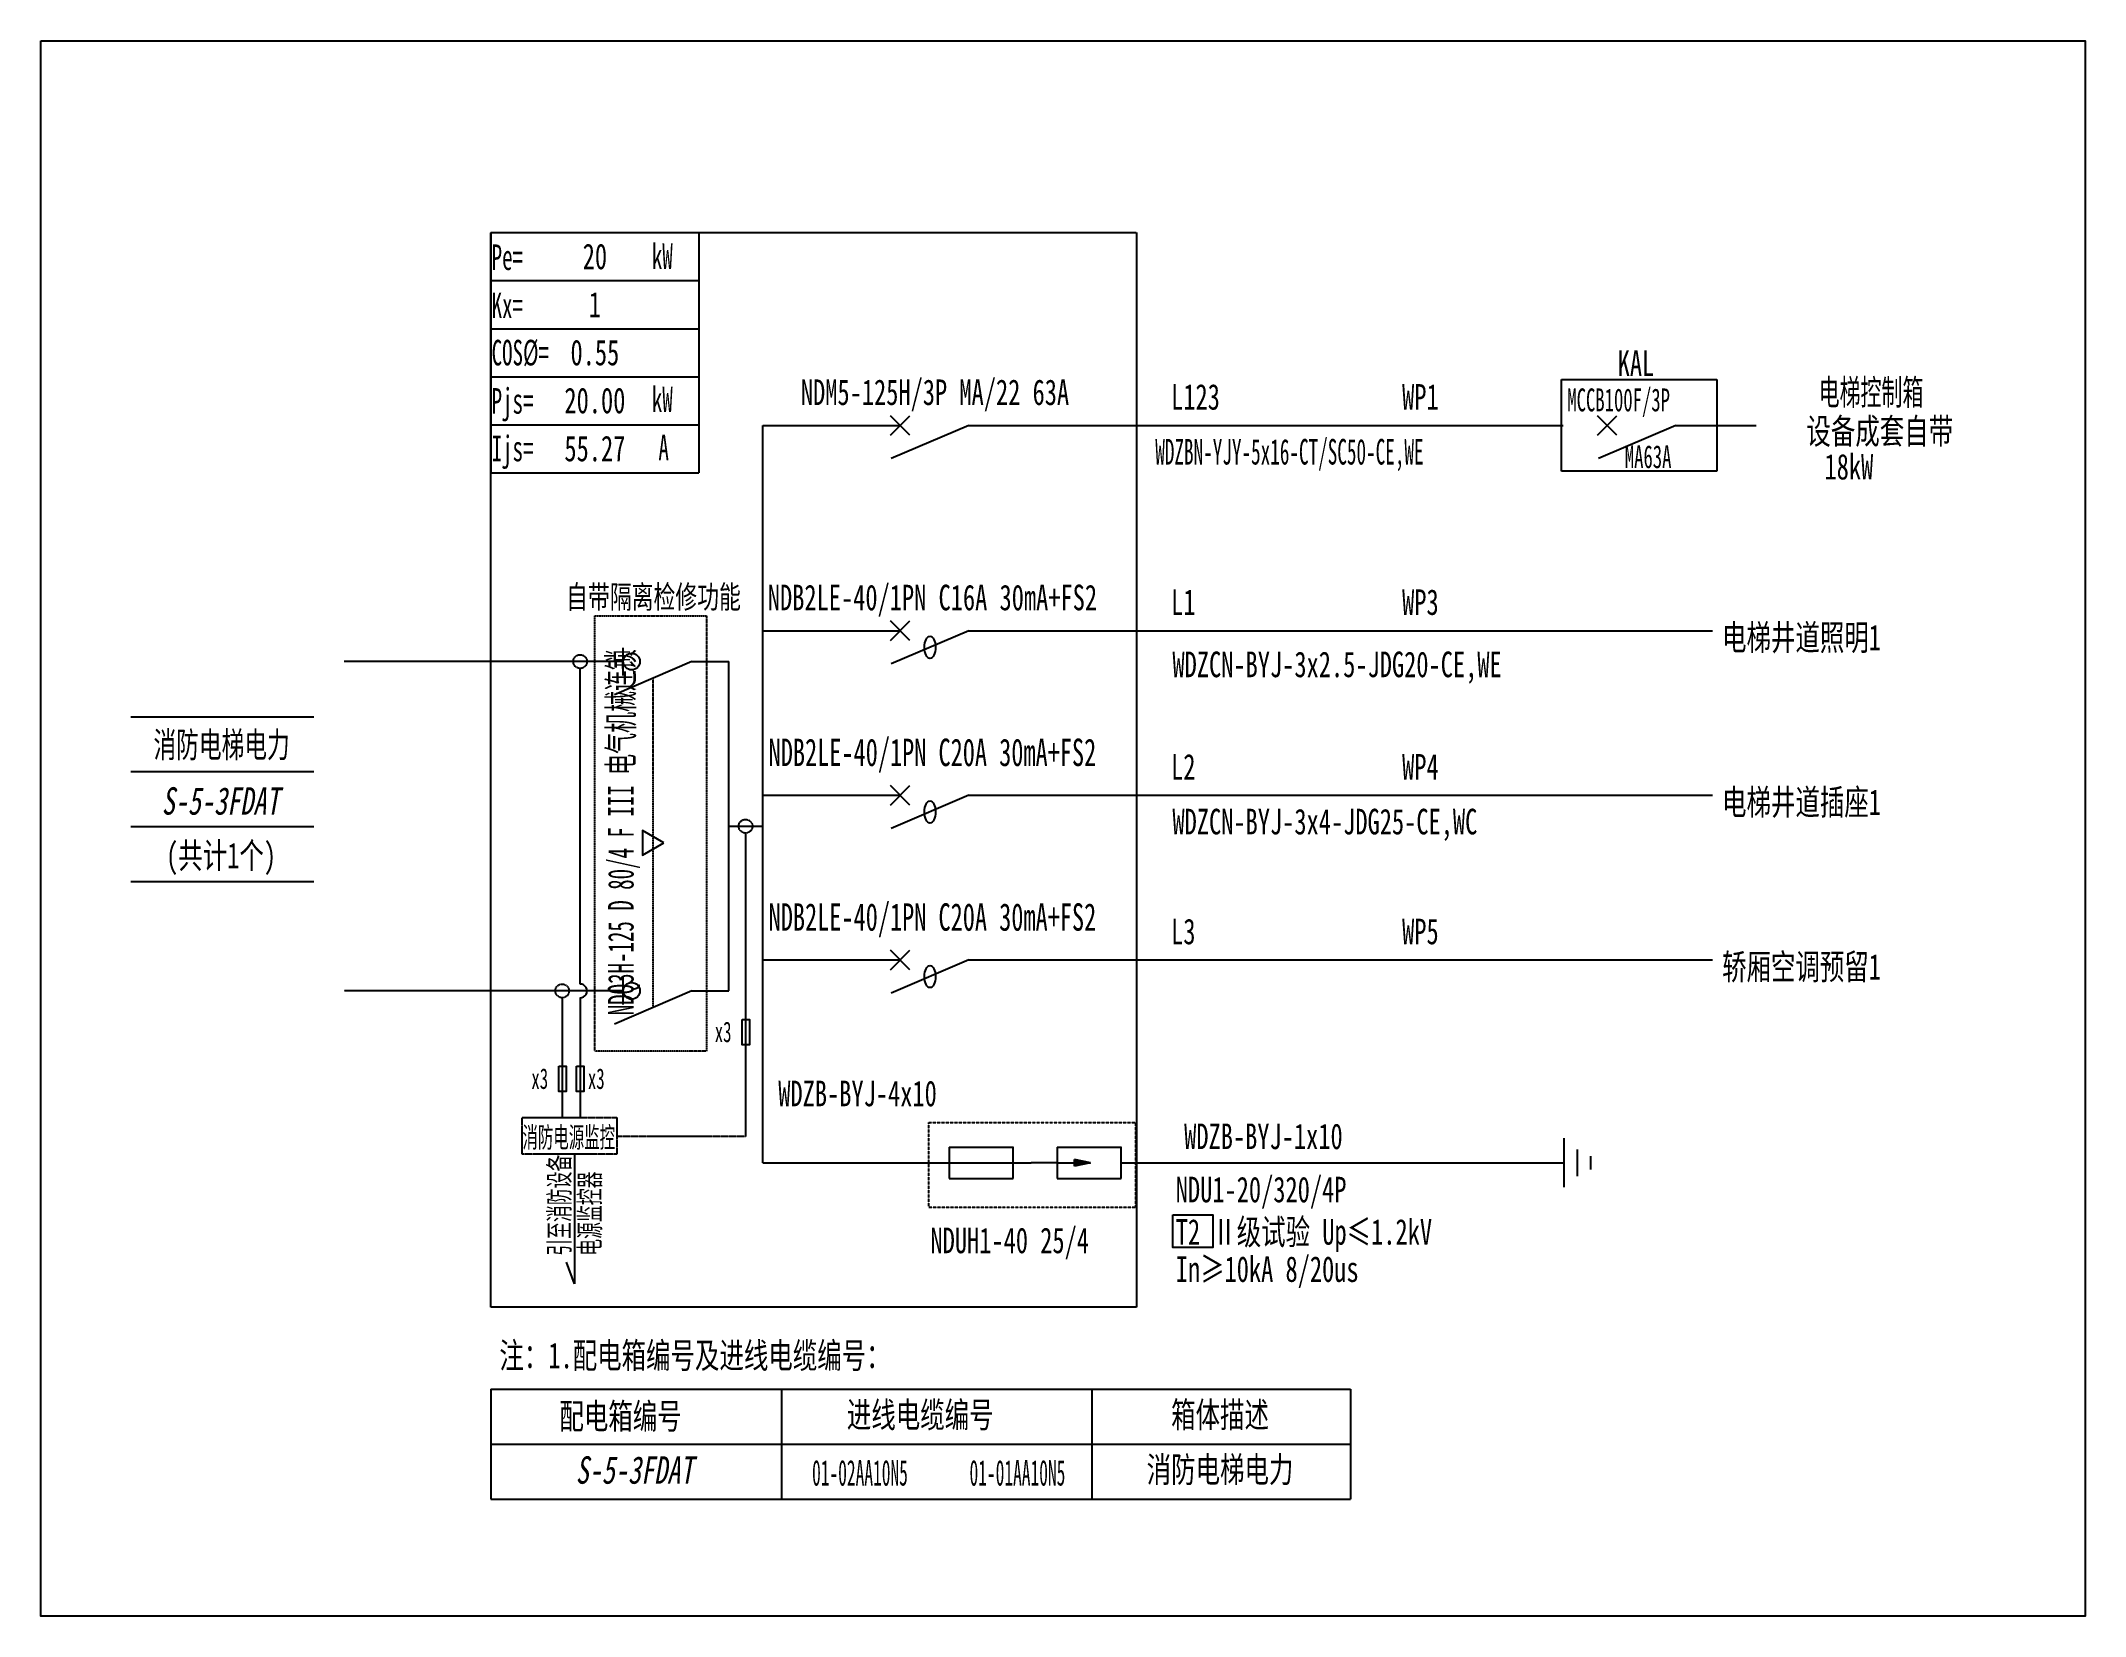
# Model space of a CAD drawing. Extents: x 382252 to 384728, y 326392 to 328301.
import ezdxf
from ezdxf.enums import TextEntityAlignment as Align

# ---------------------------------------------------------------- set-up
doc = ezdxf.new("R2010")
doc.units = 0
doc.header["$MEASUREMENT"] = 0
for name, pattern in [('_点划线L', [1.9, 1.5, -0.17, 0.06, -0.17]), ('DASH', [0.35, 0.25, -0.1]), ('DASHED', [0.75, 0.5, -0.25]), ('DASHED2', [0.375, 0.25, -0.125])]:
    doc.linetypes.add(name, pattern=pattern)
for name, color, linetype in [('D_E_Eqpm(强电设备)', 100, 'Continuous'), ('D_E_Eqpm（强电设备）', 100, 'Continuous'), ('D_E_Text(强电文字)', 51, 'Continuous'), ('D_E_Text（强电文字）', 51, 'Continuous'), ('D_E_Wire(强电线缆)', 10, 'Continuous'), ('D_E_WireEm（强电应急照明线缆）', 10, 'DASHED'), ('D_E_Wire（强电线缆）', 10, 'Continuous'), ('D_T_TableDim（表格尺寸）', 255, 'Continuous'), ('E_E_Text（强电文字）', 51, 'Continuous'), ('系统图', 220, 'Continuous')]:
    doc.layers.add(name, color=color, linetype=linetype)
doc.styles.add('$1$电气', font='', dxfattribs={"width": 0.7})
doc.styles.add('$1$电气箱', font='simhei.ttf', dxfattribs={"width": 0.8, "oblique": 10})
doc.styles.add('电气', font='', dxfattribs={"width": 0.7})
doc.styles.add('电气箱', font='simhei.ttf', dxfattribs={"width": 0.8, "oblique": 10})
doc.styles.get('$1$电气').set_extended_font_data('SimSun')
doc.styles.get('电气').set_extended_font_data('SimSun')

msp = doc.modelspace()

# ---------------------------------------------------------------- linework, layer by layer
at = {"linetype": 'DASHED'}
for p, q in [((382796.7, 326766.8, 0), (382796.7, 328068.7, 0)), ((382796.7, 328068.7, 0), (383578.9, 328068.7, 0)), ((383578.9, 328068.7, 0), (383578.9, 326766.8, 0)), ((383578.9, 326766.8, 0), (382796.7, 326766.8, 0))]:
    msp.add_line(p, q, dxfattribs=at)
at = {"linetype": 'DASHED2', "elevation": 0}
msp.add_lwpolyline([(383327.6, 326990.7), (383578, 326990.7), (383578, 326887.5), (383327.6, 326887.5)], close=True, dxfattribs=at)
at = {"layer": 'D_E_Eqpm(强电设备)'}
for p, q in [((383352.1, 326960.7, 0), (383430, 326960.7, 0)), ((383352.1, 326960.7, 0), (383352.1, 326922.9, 0)), ((383429.8, 326922.9, 0), (383429.8, 326960.7, 0)), ((383482.9, 326941.8, 0), (383451.5, 326941.8, 0)), ((383482.9, 326960.7, 0), (383560.9, 326960.7, 0)), ((383482.9, 326960.7, 0), (383482.9, 326922.9, 0)), ((383482.9, 326941.8, 0), (383523.3, 326941.8, 0)), ((383523.3, 326941.8, 0), (383503.8, 326945.8, 0)), ((383503.8, 326937.8, 0), (383503.8, 326945.8, 0)), ((383523.3, 326941.8, 0), (383503.8, 326937.8, 0)), ((383560.6, 326922.9, 0), (383560.6, 326960.7, 0)), ((383352.1, 326922.9, 0), (383429.8, 326922.9, 0)), ((383482.9, 326922.9, 0), (383560.6, 326922.9, 0))]:
    msp.add_line(p, q, dxfattribs=at)
msp.add_solid([(383503.8, 326937.8, 0), (383523.3, 326941.8, 0), (383503.8, 326945.8, 0)], dxfattribs=at)
at = {"layer": 'D_E_Eqpm（强电设备）'}
for p, q in [((384094, 327890.6, 0), (384282.4, 327890.6, 0)), ((384094, 327779.7, 0), (384094, 327890.6, 0)), ((384282.4, 327890.6, 0), (384282.4, 327779.7, 0)), ((383280.8, 327823.4, 0), (383304.3, 327846.9, 0)), ((383304.3, 327823.4, 0), (383280.8, 327846.9, 0)), ((383375.7, 327835.1, 0), (383281.9, 327794.9, 0)), ((384137.6, 327823.4, 0), (384161.2, 327846.9, 0)), ((384161.2, 327823.4, 0), (384137.6, 327846.9, 0)), ((384232.5, 327835.1, 0), (384138.7, 327794.9, 0)), ((384282.4, 327779.7, 0), (384094, 327779.7, 0)), ((383280.8, 327574.7, 0), (383304.3, 327598.2, 0)), ((383304.3, 327574.7, 0), (383280.8, 327598.2, 0)), ((383375.7, 327586.4, 0), (383281.9, 327546.2, 0)), ((382957.2, 327532.3, 0), (382957.2, 327565.6, 0)), ((383040.4, 327549, 0), (382946.5, 327508.7, 0)), ((383280.8, 327375.2, 0), (383304.3, 327398.7, 0)), ((383304.3, 327375.2, 0), (383280.8, 327398.7, 0)), ((383375.7, 327387, 0), (383281.9, 327346.7, 0)), ((383280.8, 327175.7, 0), (383304.3, 327199.2, 0)), ((383304.3, 327175.7, 0), (383280.8, 327199.2, 0)), ((383375.7, 327187.5, 0), (383281.9, 327147.2, 0)), ((382957.2, 327133.4, 0), (382957.2, 327166.6, 0)), ((383040.4, 327150, 0), (382946.5, 327109.8, 0))]:
    msp.add_line(p, q, dxfattribs=at)
at = {"layer": 'D_E_Eqpm（强电设备）', "linetype": 'DASH'}
msp.add_line((382993.4, 327129.9, 0), (382993.4, 327528.9, 0), dxfattribs=at)
at = {"layer": 'D_E_Eqpm（强电设备）', "elevation": 0}
msp.add_lwpolyline([(383006.3, 327329.4), (382980.6, 327344.2), (382980.6, 327314.6)], close=True, dxfattribs=at)
at = {"layer": 'D_E_Eqpm（强电设备）'}
for centre in [(382967.3, 327549, 0), (382967.3, 327150, 0)]:
    msp.add_circle(centre, 10.1, dxfattribs=at)
for centre in [(383328.8, 327566.3, 0), (383328.8, 327366.8, 0), (383328.8, 327167.4, 0)]:
    msp.add_ellipse(centre, major_axis=(0, 13.4), ratio=0.500475, dxfattribs=at)
at = {"layer": 'D_E_Text（强电文字）'}
for p, q in [((382796.7, 328068.7, 0), (383048.9, 328068.7, 0)), ((382796.7, 328068.7, 0), (382796.7, 327777.8, 0)), ((383048.9, 328068.7, 0), (383048.9, 327777.8, 0)), ((382796.7, 328010.5, 0), (383048.9, 328010.5, 0)), ((382796.7, 327952.3, 0), (383048.9, 327952.3, 0)), ((382796.7, 327894.1, 0), (383048.9, 327894.1, 0)), ((382796.7, 327836, 0), (383048.9, 327836, 0)), ((382796.7, 327777.8, 0), (383048.9, 327777.8, 0))]:
    msp.add_line(p, q, dxfattribs=at)
at = {"layer": 'D_E_Text（强电文字）', "elevation": 0}
msp.add_lwpolyline([(383623.2, 326878.8), (383671.4, 326878.8), (383671.4, 326839.2), (383623.2, 326839.2)], close=True, dxfattribs=at)
at = {"layer": 'D_E_Wire(强电线缆)'}
for p, q in [((383126.4, 327835.1, 0), (383292.6, 327835.1, 0)), ((383375.7, 327835.1, 0), (384096.2, 327835.1, 0)), ((384232.5, 327835.1, 0), (384330.1, 327835.1, 0)), ((383126.4, 327586.4, 0), (383292.6, 327586.4, 0)), ((383375.7, 327586.4, 0), (384276.9, 327586.4, 0)), ((383126.4, 327387, 0), (383292.6, 327387, 0)), ((383375.7, 327387, 0), (384276.9, 327387, 0)), ((383126.4, 327187.5, 0), (383292.6, 327187.5, 0)), ((383375.7, 327187.5, 0), (384276.9, 327187.5, 0))]:
    msp.add_line(p, q, dxfattribs=at)
at = {"layer": 'D_E_WireEm（强电应急照明线缆）'}
msp.add_line((382957.2, 327150, 0), (382618.9, 327150, 0), dxfattribs=at)
at = {"layer": 'D_E_Wire（强电线缆）'}
for p, q in [((383126.4, 326941.8, 0), (383126.4, 327835.1, 0)), ((382957.2, 327549, 0), (382618.9, 327549, 0)), ((382904.9, 327158.3, 0), (382904.9, 327540.7, 0)), ((383040.4, 327549, 0), (383085.2, 327549, 0)), ((383085.2, 327150, 0), (383085.2, 327549, 0)), ((383085.2, 327349.5, 0), (383125.5, 327349.5, 0)), ((383105.4, 327341.2, 0), (383105.4, 326973.6, 0)), ((382883.2, 327141.7, 0), (382883.2, 326996.5, 0)), ((382904.8, 327141.7, 0), (382904.8, 326996.5, 0)), ((383040.4, 327150, 0), (383085.2, 327150, 0)), ((384097.2, 326912.3, 0), (384097.2, 326971.4, 0)), ((382898.1, 326952.2, 0), (382898.1, 326794.9, 0)), ((383126.4, 326941.8, 0), (383451.5, 326941.8, 0)), ((383560.6, 326941.8, 0), (384097.2, 326941.8, 0)), ((384113.4, 326925.7, 0), (384113.4, 326958, 0)), ((384129.5, 326933.7, 0), (384129.5, 326949.9, 0)), ((382898.1, 326794.9, 0), (382888.2, 326821.4, 0))]:
    msp.add_line(p, q, dxfattribs=at)
at = {"layer": 'D_E_Wire（强电线缆）', "linetype": '_点划线L'}
msp.add_line((383105.4, 326973.6, 0), (382949.4, 326973.6, 0), dxfattribs=at)
at = {"layer": 'D_E_Wire（强电线缆）', "linetype": 'DASH', "elevation": 0}
msp.add_lwpolyline([(382922.9, 327604.4), (383058.1, 327604.4), (383058.1, 327076.9), (382922.9, 327076.9)], close=True, dxfattribs=at)
at = {"layer": 'D_E_Wire（强电线缆）', "elevation": 0}
for points in [[(383101.3, 327115.5), (383110, 327115.5), (383110, 327084.8), (383101.3, 327084.8)], [(382879.1, 327058.7), (382887.8, 327058.7), (382887.8, 327028.1), (382879.1, 327028.1)], [(382900.7, 327058.7), (382909.5, 327058.7), (382909.5, 327028.1), (382900.7, 327028.1)]]:
    msp.add_lwpolyline(points, close=True, dxfattribs=at)
at = {"layer": 'D_E_Wire（强电线缆）', "linetype": '_点划线L', "elevation": 0}
msp.add_lwpolyline([(382834.5, 326996.5), (382949.4, 326996.5), (382949.4, 326952.2), (382834.5, 326952.2)], close=True, dxfattribs=at)
at = {"layer": 'D_E_Wire（强电线缆）', "linetype": '_点划线L'}
for centre in [(382904.9, 327549, 0), (383105.4, 327349.5, 0), (382883.2, 327150, 0)]:
    msp.add_circle(centre, 8.31, dxfattribs=at)
at = {"layer": 'D_E_Wire（强电线缆）'}
msp.add_arc((382904.9, 327150, 0), 8.31, 269.5766, 90, dxfattribs=at)
at = {"layer": 'D_T_TableDim（表格尺寸）', "color": 255}
for p, q in [((382360.6, 327482.2, 0), (382582.2, 327482.2, 0)), ((382360.6, 327415.7, 0), (382582.2, 327415.7, 0)), ((382360.6, 327349.2, 0), (382582.2, 327349.2, 0)), ((382360.6, 327349.2, 0), (382582.2, 327349.2, 0)), ((382360.6, 327349.2, 0), (382582.2, 327349.2, 0)), ((382360.6, 327349.2, 0), (382582.2, 327349.2, 0)), ((382360.6, 327349.2, 0), (382582.2, 327349.2, 0)), ((382360.6, 327282.7, 0), (382582.2, 327282.7, 0))]:
    msp.add_line(p, q, dxfattribs=at)
at = {"layer": 'D_T_TableDim（表格尺寸）', "ltscale": 3.5}
for p, q in [((382796.7, 326667.3, 0), (383838.3, 326667.3, 0)), ((382796.7, 326667.3, 0), (382796.7, 326534.3, 0)), ((383148.9, 326667.3, 0), (383148.9, 326534.3, 0)), ((383524.9, 326667.3, 0), (383524.9, 326534.3, 0)), ((383838.3, 326667.3, 0), (383838.3, 326534.3, 0)), ((382796.7, 326600.8, 0), (383838.3, 326600.8, 0)), ((382796.7, 326600.8, 0), (383838.3, 326600.8, 0)), ((383148.9, 326600.8, 0), (383148.9, 326534.3, 0)), ((383524.9, 326600.8, 0), (383524.9, 326534.3, 0)), ((382796.7, 326534.3, 0), (383838.3, 326534.3, 0))]:
    msp.add_line(p, q, dxfattribs=at)
at = {"layer": '系统图', "ltscale": 9973.992009}
msp.add_lwpolyline([(382251.5, 328301), (384728.5, 328301), (384728.5, 326392.5), (382251.5, 326392.5)], close=True, dxfattribs=at)

# ---------------------------------------------------------------- texts
at = {"layer": 'D_E_Text(强电文字)', "style": '电气', "width": 0.7}
for s, p in [('WDZB-BYJ-4x10', (383145, 327010.2, 0)), ('WDZB-BYJ-1x10', (383636.8, 326958.3, 0)), ('T2 Ⅱ级试验 Up≤1.2kV ', (383626.6, 326842.5, 0)), ('In≥10kA 8/20us', (383626.6, 326797.4, 0))]:
    msp.add_text(s, height=31.031, dxfattribs=at).set_placement(p)
at = {"layer": 'D_E_Text(强电文字)', "color": 51, "true_color": 0xffff7f, "style": '电气', "width": 0.7}
msp.add_text('NDU1-20/320/4P', height=31.031, dxfattribs=at).set_placement((383626.6, 326893.8, 0))
at = {"layer": 'D_E_Text（强电文字）', "linetype": 'Continuous', "style": '电气', "width": 0.6}
for s, height, p in [('Pe=', 31.03, (382797.7, 328023.4, 0)), ('kW', 31.03, (382991.8, 328024.5, 0)), ('Kx=', 31.03, (382797.7, 327965.1, 0)), ('COS%%C=', 31.03, (382797.7, 327907.8, 0)), ('Pjs=', 31.03, (382797.7, 327849.3, 0)), ('kW', 31.03, (382991.8, 327851.2, 0)), ('Ijs=', 31.03, (382797.7, 327791.7, 0)), ('A', 31, (382999.8, 327793, 0))]:
    msp.add_text(s, height=height, dxfattribs=at).set_placement(p)
at = {"layer": 'D_E_Text（强电文字）', "style": '电气'}
for s, height, width, p in [('KAL', 31.03, 0.7, (384162.1, 327894.9, 0)), ('L123', 31.03, 0.7, (383621, 327854.2, 0)), ('WP1', 31.03, 0.7, (383900.9, 327854.2, 0)), ('MCCB100F/3P', 27.706, 0.6, (384101.1, 327852.2, 0)), ('电梯控制箱', 31.03, 0.6, (384405.6, 327859.8, 0)), ('设备成套自带', 31.03, 0.7, (384390.8, 327812.6, 0)), ('WDZBN-YJY-5x16-CT/SC50-CE,WE', 31.031, 0.55, (383601.8, 327787.7, 0)), ('18kW', 31.03, 0.7, (384412.7, 327769.6, 0)), ('自带隔离检修功能', 27.71, 0.7, (382888, 327613.5, 0)), ('L1', 31.03, 0.7, (383621, 327605.5, 0)), ('WP3', 31.03, 0.7, (383900.9, 327605.5, 0)), ('电梯井道照明1', 31.03, 0.7, (384288.6, 327562.7, 0)), ('WDZCN-BYJ-3x2.5-JDG20-CE,WE', 31.031, 0.7, (383622.6, 327530.1, 0)), ('L2', 31.03, 0.7, (383621, 327406, 0)), ('WP4', 31.03, 0.7, (383900.9, 327406, 0)), ('电梯井道插座1', 31.03, 0.7, (384288.6, 327363.2, 0)), ('WDZCN-BYJ-3x4-JDG25-CE,WC', 31.031, 0.7, (383622.6, 327339.6, 0)), ('L3', 31.03, 0.7, (383621, 327206.5, 0)), ('WP5', 31.03, 0.7, (383900.9, 327206.5, 0)), ('轿厢空调预留1', 31.03, 0.7, (384288.6, 327163.7, 0)), ('x3', 24.94, 0.6, (383068, 327087.9, 0)), ('x3', 24.94, 0.6, (382845.8, 327031.2, 0)), ('x3', 24.94, 0.6, (382914.3, 327031.2, 0)), ('消防电源监控', 24.94, 0.55, (382835, 326960.2, 0)), ('注：1.配电箱编号及进线电缆编号：', 31.031, 0.7, (382807.1, 326692.8, 0))]:
    msp.add_text(s, height=height, dxfattribs=dict(at, width=width)).set_placement(p)
at = {"layer": 'D_E_Text（强电文字）'}
for s, height, style, width, p in [('NDM5-125H/3P MA/22 63A', 31.031, '电气', 0.7, (383334.9, 327872.8, 0)), ('MA63A', 27.71, '电气', 0.6, (384199, 327797, 0)), ('NDB2LE-40/1PN C16A 30mA+FS2', 31.031, '电气', 0.7, (383331.8, 327624.1, 0)), ('消防电梯电力', 31.03, '$1$电气', 0.65, (382470.5, 327448.8, 0)), ('配电箱编号', 31.03, '电气', 0.7, (382953.9, 326635.4, 0)), ('进线电缆编号', 31.03, '电气', 0.7, (383317, 326637.1, 0)), ('箱体描述', 31.03, '电气', 0.7, (383680.3, 326637.1, 0)), ('01-02AA10N5', 31.031, '电气', 0.5, (383244, 326565.9, 0)), ('01-01AA10N5', 31.031, '电气', 0.5, (383434.8, 326565.9, 0)), ('消防电梯电力', 31.03, '电气', 0.7, (383680.3, 326570.6, 0))]:
    msp.add_text(s, height=height, dxfattribs=dict(at, style=style, width=width)).set_placement(p, align=Align.MIDDLE)
at = {"layer": 'D_E_Text（强电文字）', "style": '电气', "width": 0.6}
msp.add_text('NDQ3H-125 D 80/4 F III 电气机械连锁', height=31.031, rotation=90, dxfattribs=at).set_placement((382955.7, 327342.3, 0), align=Align.MIDDLE)
at = {"layer": 'D_E_Text（强电文字）', "oblique": 10, "width": 0.7}
for style, p in [('$1$电气箱', (382469.2, 327380.1, 0)), ('电气箱', (382970.8, 326569.5, 0))]:
    msp.add_text('S-5-3FDAT', height=33.25, dxfattribs=dict(at, style=style)).set_placement(p, align=Align.MIDDLE)
at = {"layer": 'D_E_Text（强电文字）', "style": '$1$电气', "width": 0.7}
msp.add_text('(共计1个)', height=31.03, dxfattribs=at).set_placement((382469.8, 327298.5, 0), align=Align.CENTER)
at = {"layer": 'D_E_Text（强电文字）', "style": '电气', "width": 0.6}
for s, p in [('引至消防设备', (382892.1, 326829.1, 0)), ('电源监控器', (382929, 326829.1, 0))]:
    msp.add_text(s, height=24.94, rotation=90, dxfattribs=at).set_placement(p)
at = {"layer": 'D_E_Text（强电文字）', "color": 51, "true_color": 0xffff7f, "style": '电气', "width": 0.7}
msp.add_text('NDUH1-40 25/4', height=31.031, dxfattribs=at).set_placement((383329.4, 326832.2, 0))
at = {"layer": 'D_E_Text（强电文字）', "width": 252.104, "attachment_point": 5, "style": '电气'}
for s, insert, char_height in [('20', (382922.8, 328039.6, 0), 31.03), ('1', (382922.8, 327981.4, 0), 31), ('0.55', (382922.8, 327923.2, 0), 31.03), ('{\\C200;20.00}', (382922.8, 327865.1, 0), 31.031), ('{\\C200;55.27}', (382922.8, 327806.9, 0), 31.031)]:
    msp.add_mtext(s, dxfattribs=dict(at, insert=insert, char_height=char_height))
at = {"layer": 'E_E_Text（强电文字）', "linetype": 'Continuous', "style": '电气', "width": 0.65}
for p in [(383331.8, 327422.4, 0), (383331.8, 327222.9, 0)]:
    msp.add_text('NDB2LE-40/1PN C20A 30mA+FS2', height=33.248, dxfattribs=at).set_placement(p, align=Align.CENTER)

doc.saveas('drawing.dxf')
